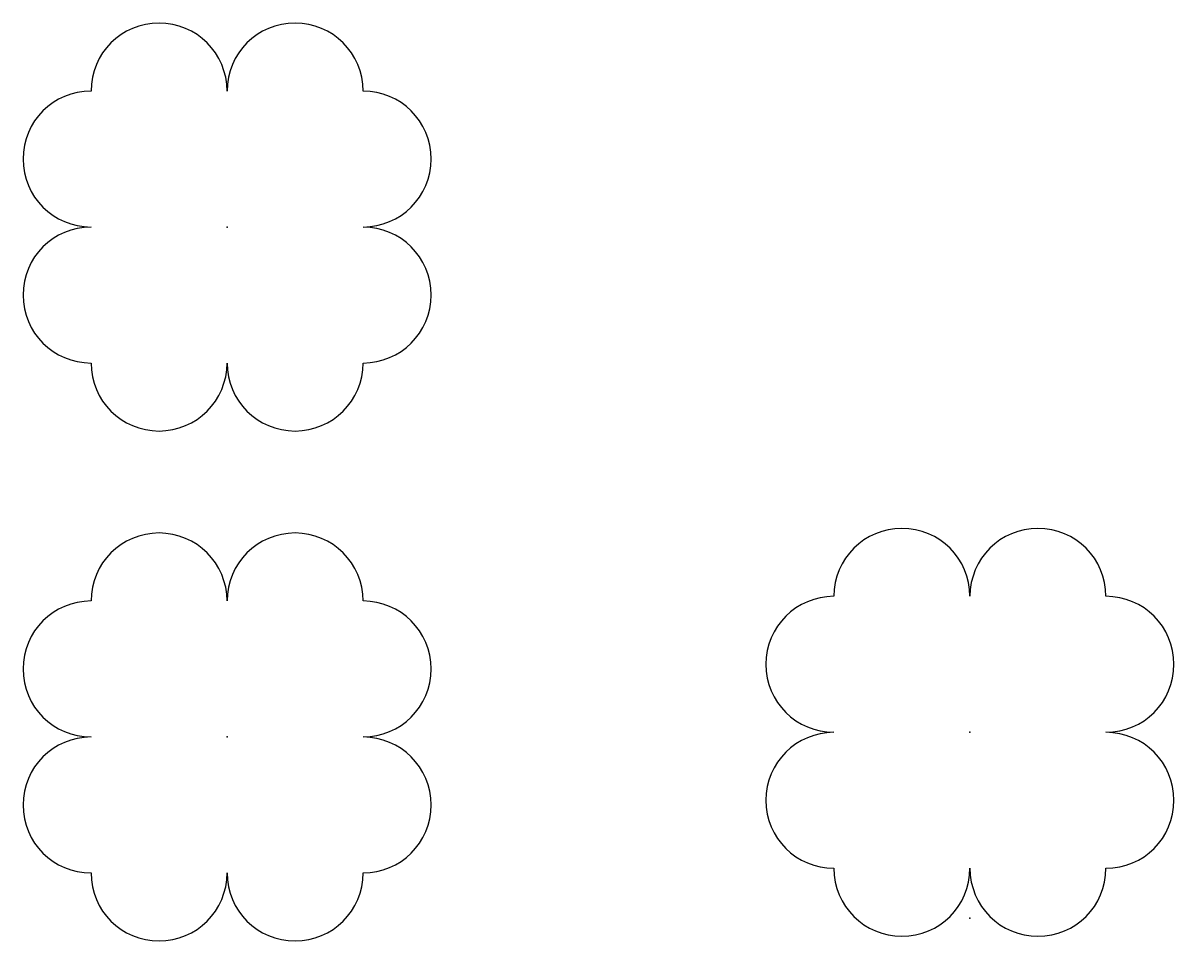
# Model space of a CAD drawing. Header units: centimetres. Extents: x -15 to 69.6, y -15 to 52.5.
import ezdxf

# ---------------------------------------------------------------- set-up
doc = ezdxf.new("R2010")
doc.units = ezdxf.units.CM
doc.header["$MEASUREMENT"] = 0
doc.layers.add('base v1_Sketch1', color=7, linetype='Continuous')

msp = doc.modelspace()

# ---------------------------------------------------------------- linework, layer by layer
at = {"layer": 'base v1_Sketch1'}
for centre, start, end in [((-5, 47.5), 0, 180), ((5, 47.5), 0, 180), ((-10, 42.5), 90, 270), ((10, 42.5), 270, 90), ((-10, 32.5), 90, 270), ((10, 32.5), 270, 90), ((-5, 27.5), 180, 0), ((5, 27.5), 180, 0), ((49.614, 10.343), 0, 180), ((59.614, 10.343), 0, 180), ((-5, 10), 0, 180), ((5, 10), 0, 180), ((44.614, 5.343), 90, 270), ((64.614, 5.343), 270, 90), ((-10, 5), 90, 270), ((10, 5), 270, 90), ((-10, -5), 90, 270), ((10, -5), 270, 90), ((44.614, -4.657), 90, 270), ((64.614, -4.657), 270, 90), ((-5, -10), 180, 0), ((5, -10), 180, 0), ((49.614, -9.657), 180, 0), ((59.614, -9.657), 180, 0)]:
    msp.add_arc(centre, 5, start, end, dxfattribs=at)
for p in [(0, 37.5), (0, 0), (54.614, 0.343), (54.614, -13.33)]:
    msp.add_point(p, dxfattribs=at)

doc.saveas('drawing.dxf')
